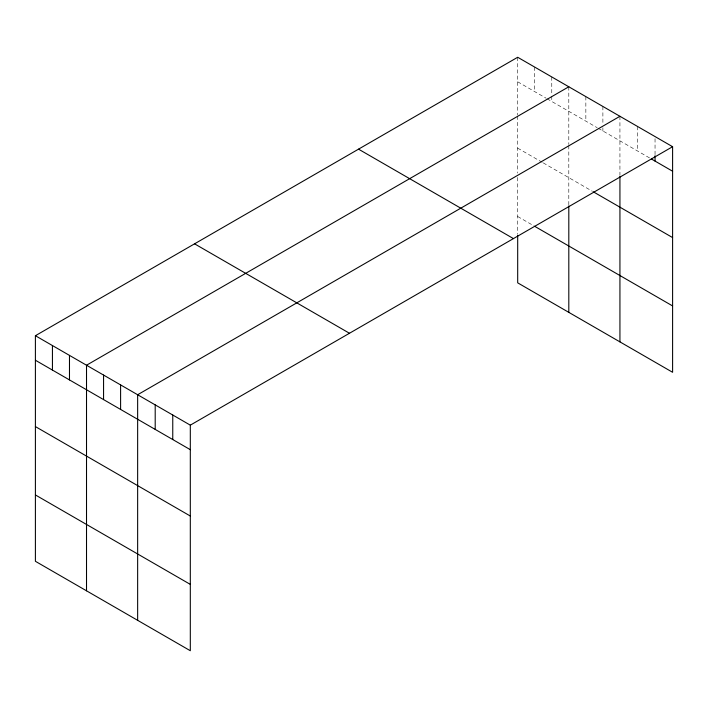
<?xml version="1.0" encoding="UTF-8"?>
<svg xmlns="http://www.w3.org/2000/svg" width="708" height="708" viewBox="0 0 708 708"><rect width="100%" height="100%" fill="white"/><g stroke="black" fill="none" stroke-linecap="round" stroke-linejoin="round"><path stroke-width="0.53" stroke-dasharray="3.54 2.66" d="M517.69 57.268L517.69 114.962M517.69 81.792L546.089 98.191M547.036 98.731L597.207 127.706M598.154 128.245L649.501 157.893M517.69 148.14L542.301 162.353M543.248 162.893L592.472 191.319M517.69 216.498L534.726 226.339M655.042 138.706L655.042 154.698M637.483 126.431L637.483 150.954M619.934 116.298L619.934 175.097M602.889 106.457L602.889 123.519M602.889 127.785L602.889 130.98M585.852 96.624L585.852 121.148M568.807 86.783L568.807 144.476M568.807 145.583L568.807 204.78M551.771 76.942L551.771 95.067M551.771 96.138L551.771 101.465M534.726 67.11L534.726 91.633M517.69 116.068L517.69 173.097M517.69 177.434L517.69 234.189"/><path stroke-width="1.06" d="M35.4 335.716L190.31 425.154L190.31 650.732L35.4 561.294L35.4 335.716L517.69 57.268L672.6 146.706L672.6 372.284L517.69 282.846L517.69 235.295M568.807 86.783L86.518 365.231L86.518 590.808M619.934 116.298L137.644 394.745L137.644 620.323M190.31 425.154L672.6 146.706M651.351 158.955L672.6 171.23M593.419 191.868L672.6 237.578M534.726 226.339L672.6 305.936M358.531 149.158L513.442 238.596M194.558 243.826L349.469 333.264M35.4 360.239L190.31 449.677M35.4 426.588L190.31 516.026M35.4 494.945L190.31 584.383M655.042 155.76L655.042 161.097M619.934 176.203L619.934 341.875M568.807 205.869L568.807 312.361M172.761 415.021L172.761 439.535M155.202 404.879L155.202 429.402M120.599 384.904L120.599 409.428M103.563 375.072L103.563 399.586M69.481 355.389L69.481 379.913M52.436 345.557L52.436 370.072"/></g></svg>
